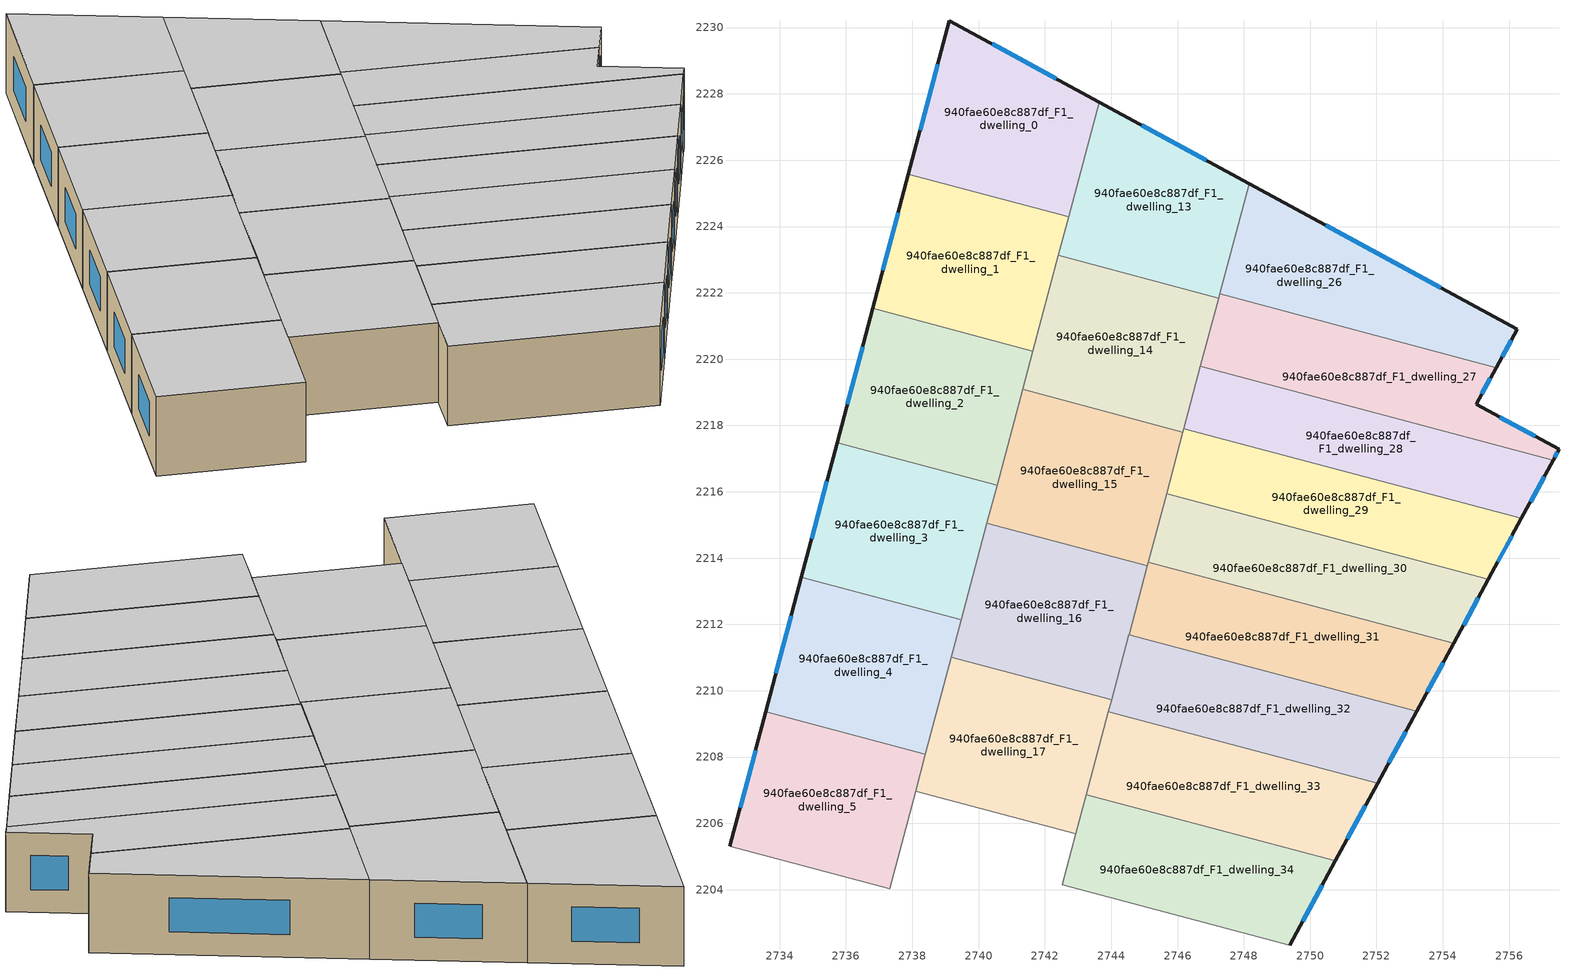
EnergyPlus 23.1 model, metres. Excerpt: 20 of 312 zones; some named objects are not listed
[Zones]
940fae60e8c887df_F1_dwelling_0
 floor to 940fae60e8c887df_F0_dwelling_0 (EU_floor_Construction): 2743.64,2227.75 2742.71,2224.29 2737.89,2225.58 2739.12,2230.21 z3
 wall outside (EU_wall_Construction): 2743.64,2227.75 2739.12,2230.21 2737.89,2225.58 z3:6
 wall to 940fae60e8c887df_F1_dwelling_1 (EU_wall_Construction): 2737.89,2225.58 2742.71,2224.29 z3:6
 wall to 940fae60e8c887df_F1_dwelling_13 (EU_wall_Construction): 2742.71,2224.29 2743.64,2227.75 z3:6
 window (EU_Window_Construction): 2738.76,2228.89 2738.24,2226.9 / 2742.34,2228.46 2740.41,2229.51 z3.86:5.14
 ceiling to 940fae60e8c887df_F2_dwelling_0 (EU_floor_Construction): 2742.71,2224.29 2743.64,2227.75 2739.12,2230.21 2737.89,2225.58 z6
940fae60e8c887df_F1_dwelling_1
 floor to 940fae60e8c887df_F0_dwelling_1 (EU_floor_Construction): 2742.71,2224.29 2741.64,2220.25 2736.81,2221.53 2737.89,2225.58 z3
 wall outside (EU_wall_Construction): 2737.89,2225.58 2736.81,2221.53 z3:6
 wall to 940fae60e8c887df_F1_dwelling_2 (EU_wall_Construction): 2736.81,2221.53 2741.64,2220.25 z3:6
 wall to 940fae60e8c887df_F1_dwelling_14 (EU_wall_Construction): 2741.64,2220.25 2742.4,2223.13 z3:6
 wall to 940fae60e8c887df_F1_dwelling_13 (EU_wall_Construction): 2742.4,2223.13 2742.71,2224.29 z3:6
 window (EU_Window_Construction): 2737.58,2224.42 2737.12,2222.69 z3.86:5.14
 ceiling to 940fae60e8c887df_F2_dwelling_1 (EU_floor_Construction): 2741.64,2220.25 2742.71,2224.29 2737.89,2225.58 2736.81,2221.53 z6
940fae60e8c887df_F1_dwelling_13
 floor to 940fae60e8c887df_F0_dwelling_13 (EU_floor_Construction): 2748.16,2225.3 2747.24,2221.84 2742.4,2223.13 2743.64,2227.75 z3
 wall outside (EU_wall_Construction): 2748.16,2225.3 2743.64,2227.75 z3:6
 wall to 940fae60e8c887df_F1_dwelling_14 (EU_wall_Construction): 2742.4,2223.13 2747.24,2221.84 z3:6
 wall to 940fae60e8c887df_F1_dwelling_26 (EU_wall_Construction): 2747.27,2221.97 2748.16,2225.3 z3:6
 wall to 940fae60e8c887df_F1_dwelling_27 (EU_wall_Construction): 2747.24,2221.84 2747.27,2221.97 z3:6
 window (EU_Window_Construction): 2746.87,2226 2744.93,2227.05 z3.86:5.14
 ceiling to 940fae60e8c887df_F2_dwelling_13 (EU_floor_Construction): 2747.24,2221.84 2748.16,2225.3 2743.64,2227.75 2742.4,2223.13 z6
940fae60e8c887df_F1_dwelling_14
 floor to 940fae60e8c887df_F0_dwelling_14 (EU_floor_Construction): 2747.24,2221.84 2746.16,2217.8 2741.33,2219.09 2742.4,2223.13 z3
 wall to 940fae60e8c887df_F1_dwelling_15 (EU_wall_Construction): 2741.33,2219.09 2746.16,2217.8 z3:6
 wall to 940fae60e8c887df_F1_dwelling_27 (EU_wall_Construction): 2746.69,2219.79 2747.24,2221.84 z3:6
 wall to 940fae60e8c887df_F1_dwelling_28 (EU_wall_Construction): 2746.19,2217.91 2746.69,2219.78 z3:6
 wall to 940fae60e8c887df_F1_dwelling_2 (EU_wall_Construction): 2741.64,2220.24 2741.33,2219.09 z3:6
 wall to 940fae60e8c887df_F1_dwelling_29 (EU_wall_Construction): 2746.16,2217.8 2746.19,2217.91 z3:6
 ceiling to 940fae60e8c887df_F2_dwelling_14 (EU_floor_Construction): 2746.16,2217.8 2747.24,2221.84 2742.4,2223.13 2741.33,2219.09 z6
940fae60e8c887df_F1_dwelling_15
 floor to 940fae60e8c887df_F0_dwelling_15 (EU_floor_Construction): 2746.16,2217.8 2745.09,2213.76 2740.25,2215.05 2741.33,2219.09 z3
 wall to 940fae60e8c887df_F1_dwelling_16 (EU_wall_Construction): 2740.25,2215.05 2745.09,2213.76 z3:6
 wall to 940fae60e8c887df_F1_dwelling_2 (EU_wall_Construction): 2741.33,2219.09 2740.56,2216.2 z3:6
 wall to 940fae60e8c887df_F1_dwelling_30 (EU_wall_Construction): 2745.12,2213.88 2745.67,2215.94 z3:6
 wall to 940fae60e8c887df_F1_dwelling_29 (EU_wall_Construction): 2745.67,2215.94 2746.16,2217.8 z3:6
 wall to 940fae60e8c887df_F1_dwelling_3 (EU_wall_Construction): 2740.56,2216.2 2740.25,2215.05 z3:6
 wall to 940fae60e8c887df_F1_dwelling_31 (EU_wall_Construction): 2745.09,2213.76 2745.12,2213.88 z3:6
 ceiling to 940fae60e8c887df_F2_dwelling_15 (EU_floor_Construction): 2745.09,2213.76 2746.16,2217.8 2741.33,2219.09 2740.25,2215.05 z6
940fae60e8c887df_F1_dwelling_16
 floor to 940fae60e8c887df_F0_dwelling_16 (EU_floor_Construction): 2745.09,2213.76 2744.01,2209.72 2739.18,2211.01 2740.25,2215.05 z3
 wall to 940fae60e8c887df_F1_dwelling_17 (EU_wall_Construction): 2739.18,2211.01 2744.01,2209.72 z3:6
 wall to 940fae60e8c887df_F1_dwelling_3 (EU_wall_Construction): 2740.25,2215.05 2739.48,2212.14 z3:6
 wall to 940fae60e8c887df_F1_dwelling_31 (EU_wall_Construction): 2744.54,2211.69 2745.09,2213.76 z3:6
 wall to 940fae60e8c887df_F1_dwelling_32 (EU_wall_Construction): 2744.01,2209.72 2744.54,2211.69 z3:6
 wall to 940fae60e8c887df_F1_dwelling_4 (EU_wall_Construction): 2739.48,2212.14 2739.18,2211.01 z3:6
 ceiling to 940fae60e8c887df_F2_dwelling_16 (EU_floor_Construction): 2744.01,2209.72 2745.09,2213.76 2740.25,2215.05 2739.18,2211.01 z6
940fae60e8c887df_F1_dwelling_17
 floor to 940fae60e8c887df_F0_dwelling_17 (EU_floor_Construction): 2744.01,2209.72 2742.94,2205.69 2738.1,2206.97 2739.18,2211.01 z3
 wall to 940fae60e8c887df_F1_dwelling_18 (EU_wall_Construction): 2738.1,2206.97 2742.94,2205.69 z3:6
 wall to 940fae60e8c887df_F1_dwelling_4 (EU_wall_Construction): 2739.18,2211.01 2738.4,2208.09 z3:6
 wall to 940fae60e8c887df_F1_dwelling_33 (EU_wall_Construction): 2743.25,2206.87 2743.92,2209.37 z3:6
 wall to 940fae60e8c887df_F1_dwelling_5 (EU_wall_Construction): 2738.4,2208.09 2738.1,2206.97 z3:6
 wall to 940fae60e8c887df_F1_dwelling_32 (EU_wall_Construction): 2743.92,2209.37 2744.01,2209.72 z3:6
 wall to 940fae60e8c887df_F1_dwelling_34 (EU_wall_Construction): 2742.94,2205.69 2743.25,2206.87 z3:6
 ceiling to 940fae60e8c887df_F2_dwelling_17 (EU_floor_Construction): 2742.94,2205.69 2744.01,2209.72 2739.18,2211.01 2738.1,2206.97 z6
940fae60e8c887df_F1_dwelling_2
 floor to 940fae60e8c887df_F0_dwelling_2 (EU_floor_Construction): 2741.64,2220.25 2740.56,2216.2 2735.73,2217.48 2736.81,2221.53 z3
 wall outside (EU_wall_Construction): 2736.81,2221.53 2735.73,2217.48 z3:6
 wall to 940fae60e8c887df_F1_dwelling_3 (EU_wall_Construction): 2735.73,2217.48 2740.56,2216.2 z3:6
 window (EU_Window_Construction): 2736.5,2220.37 2736.04,2218.64 z3.86:5.14
 ceiling to 940fae60e8c887df_F2_dwelling_2 (EU_floor_Construction): 2740.56,2216.2 2741.64,2220.25 2736.81,2221.53 2735.73,2217.48 z6
940fae60e8c887df_F1_dwelling_26
 floor to 940fae60e8c887df_F0_dwelling_26 (EU_floor_Construction): 2756.24,2220.9 2755.61,2219.75 2747.27,2221.97 2748.16,2225.3 z3
 wall outside (EU_wall_Construction): 2755.61,2219.75 2756.24,2220.9 2748.16,2225.3 z3:6
 wall to 940fae60e8c887df_F1_dwelling_27 (EU_wall_Construction): 2747.27,2221.97 2755.61,2219.75 z3:6
 window (EU_Window_Construction): 2753.93,2222.16 2750.47,2224.04 / 2755.79,2220.08 2756.06,2220.57 z3.86:5.14
 ceiling to 940fae60e8c887df_F2_dwelling_26 (EU_floor_Construction): 2755.61,2219.75 2756.24,2220.9 2748.16,2225.3 2747.27,2221.97 z6
940fae60e8c887df_F1_dwelling_27
 floor to 940fae60e8c887df_F0_dwelling_27 (EU_floor_Construction): 2755.61,2219.75 2755.01,2218.64 2757.51,2217.28 2757.33,2216.95 2746.69,2219.79 2747.27,2221.97 z3
 wall outside (EU_wall_Construction): 2757.33,2216.95 2757.51,2217.28 2755.01,2218.64 2755.61,2219.75 z3:6
 wall to 940fae60e8c887df_F1_dwelling_28 (EU_wall_Construction): 2746.69,2219.79 2757.33,2216.95 z3:6
 window (EU_Window_Construction): 2755.18,2218.96 2755.44,2219.43 / 2756.79,2217.67 2755.72,2218.25 / 2757.38,2217.05 2757.45,2217.19 z3.86:5.14
 ceiling to 940fae60e8c887df_F2_dwelling_27 (EU_floor_Construction): 2757.33,2216.95 2757.51,2217.28 2755.01,2218.64 2755.61,2219.75 2747.27,2221.97 2746.69,2219.79 z6
940fae60e8c887df_F1_dwelling_28
 floor to 940fae60e8c887df_F0_dwelling_28 (EU_floor_Construction): 2757.33,2216.95 2756.37,2215.2 2746.19,2217.91 2746.69,2219.79 z3
 wall outside (EU_wall_Construction): 2756.37,2215.2 2757.33,2216.95 z3:6
 wall to 940fae60e8c887df_F1_dwelling_29 (EU_wall_Construction): 2746.19,2217.91 2756.37,2215.2 z3:6
 window (EU_Window_Construction): 2756.65,2215.7 2757.05,2216.45 z3.86:5.14
 ceiling to 940fae60e8c887df_F2_dwelling_28 (EU_floor_Construction): 2756.37,2215.2 2757.33,2216.95 2746.69,2219.79 2746.19,2217.91 z6
940fae60e8c887df_F1_dwelling_29
 floor to 940fae60e8c887df_F0_dwelling_29 (EU_floor_Construction): 2756.37,2215.2 2755.38,2213.36 2745.67,2215.94 2746.19,2217.91 z3
 wall outside (EU_wall_Construction): 2755.38,2213.36 2756.37,2215.2 z3:6
 wall to 940fae60e8c887df_F1_dwelling_30 (EU_wall_Construction): 2745.67,2215.94 2755.38,2213.36 z3:6
 window (EU_Window_Construction): 2755.66,2213.88 2756.09,2214.67 z3.86:5.14
 ceiling to 940fae60e8c887df_F2_dwelling_29 (EU_floor_Construction): 2755.38,2213.36 2756.37,2215.2 2746.19,2217.91 2745.67,2215.94 z6
940fae60e8c887df_F1_dwelling_3
 floor to 940fae60e8c887df_F0_dwelling_3 (EU_floor_Construction): 2740.56,2216.2 2739.48,2212.14 2734.66,2213.43 2735.73,2217.48 z3
 wall outside (EU_wall_Construction): 2735.73,2217.48 2734.66,2213.43 z3:6
 wall to 940fae60e8c887df_F1_dwelling_4 (EU_wall_Construction): 2734.66,2213.43 2739.48,2212.14 z3:6
 window (EU_Window_Construction): 2735.43,2216.32 2734.97,2214.58 z3.86:5.14
 ceiling to 940fae60e8c887df_F2_dwelling_3 (EU_floor_Construction): 2739.48,2212.14 2740.56,2216.2 2735.73,2217.48 2734.66,2213.43 z6
940fae60e8c887df_F1_dwelling_30
 floor to 940fae60e8c887df_F0_dwelling_30 (EU_floor_Construction): 2755.38,2213.36 2754.33,2211.43 2745.12,2213.88 2745.67,2215.94 z3
 wall outside (EU_wall_Construction): 2754.33,2211.43 2755.38,2213.36 z3:6
 wall to 940fae60e8c887df_F1_dwelling_31 (EU_wall_Construction): 2745.12,2213.88 2754.33,2211.43 z3:6
 window (EU_Window_Construction): 2754.62,2211.98 2755.08,2212.81 z3.86:5.14
 ceiling to 940fae60e8c887df_F2_dwelling_30 (EU_floor_Construction): 2754.33,2211.43 2755.38,2213.36 2745.67,2215.94 2745.12,2213.88 z6
940fae60e8c887df_F1_dwelling_31
 floor to 940fae60e8c887df_F0_dwelling_31 (EU_floor_Construction): 2754.33,2211.43 2753.21,2209.38 2744.54,2211.69 2745.12,2213.88 z3
 wall outside (EU_wall_Construction): 2753.21,2209.38 2754.33,2211.43 z3:6
 wall to 940fae60e8c887df_F1_dwelling_32 (EU_wall_Construction): 2744.54,2211.69 2753.21,2209.38 z3:6
 window (EU_Window_Construction): 2753.53,2209.97 2754.01,2210.84 z3.86:5.14
 ceiling to 940fae60e8c887df_F2_dwelling_31 (EU_floor_Construction): 2753.21,2209.38 2754.33,2211.43 2745.12,2213.88 2744.54,2211.69 z6
940fae60e8c887df_F1_dwelling_32
 floor to 940fae60e8c887df_F0_dwelling_32 (EU_floor_Construction): 2753.21,2209.38 2752.03,2207.21 2743.92,2209.37 2744.54,2211.69 z3
 wall outside (EU_wall_Construction): 2752.03,2207.21 2753.21,2209.38 z3:6
 wall to 940fae60e8c887df_F1_dwelling_33 (EU_wall_Construction): 2743.92,2209.37 2752.03,2207.21 z3:6
 window (EU_Window_Construction): 2752.37,2207.83 2752.88,2208.76 z3.86:5.14
 ceiling to 940fae60e8c887df_F2_dwelling_32 (EU_floor_Construction): 2752.03,2207.21 2753.21,2209.38 2744.54,2211.69 2743.92,2209.37 z6
940fae60e8c887df_F1_dwelling_33
 floor to 940fae60e8c887df_F0_dwelling_33 (EU_floor_Construction): 2752.03,2207.21 2750.76,2204.87 2743.25,2206.87 2743.92,2209.37 z3
 wall outside (EU_wall_Construction): 2750.76,2204.87 2752.03,2207.21 z3:6
 wall to 940fae60e8c887df_F1_dwelling_34 (EU_wall_Construction): 2743.25,2206.87 2750.76,2204.87 z3:6
 window (EU_Window_Construction): 2751.12,2205.53 2751.67,2206.54 z3.86:5.14
 ceiling to 940fae60e8c887df_F2_dwelling_33 (EU_floor_Construction): 2750.76,2204.87 2752.03,2207.21 2743.92,2209.37 2743.25,2206.87 z6
940fae60e8c887df_F1_dwelling_34
 floor to 940fae60e8c887df_F0_dwelling_34 (EU_floor_Construction): 2750.76,2204.87 2749.38,2202.32 2742.53,2204.15 2743.25,2206.87 z3
 wall outside (EU_wall_Construction): 2749.38,2202.32 2750.76,2204.87 z3:6
 wall to 940fae60e8c887df_F1_dwelling_35 (EU_wall_Construction): 2742.53,2204.15 2749.38,2202.32 z3:6
 wall to 940fae60e8c887df_F1_dwelling_18 (EU_wall_Construction): 2742.94,2205.69 2742.53,2204.15 z3:6
 window (EU_Window_Construction): 2749.77,2203.05 2750.37,2204.14 z3.86:5.14
 ceiling to 940fae60e8c887df_F2_dwelling_34 (EU_floor_Construction): 2749.38,2202.32 2750.76,2204.87 2743.25,2206.87 2742.53,2204.15 z6
940fae60e8c887df_F1_dwelling_4
 floor to 940fae60e8c887df_F0_dwelling_4 (EU_floor_Construction): 2739.48,2212.14 2738.4,2208.09 2733.58,2209.37 2734.66,2213.43 z3
 wall outside (EU_wall_Construction): 2734.66,2213.43 2733.58,2209.37 z3:6
 wall to 940fae60e8c887df_F1_dwelling_5 (EU_wall_Construction): 2733.58,2209.37 2738.4,2208.09 z3:6
 window (EU_Window_Construction): 2734.35,2212.27 2733.89,2210.53 z3.86:5.14
 ceiling to 940fae60e8c887df_F2_dwelling_4 (EU_floor_Construction): 2738.4,2208.09 2739.48,2212.14 2734.66,2213.43 2733.58,2209.37 z6
940fae60e8c887df_F1_dwelling_5
 floor to 940fae60e8c887df_F0_dwelling_5 (EU_floor_Construction): 2738.4,2208.09 2737.32,2204.03 2732.5,2205.31 2733.58,2209.37 z3
 wall outside (EU_wall_Construction): 2733.58,2209.37 2732.5,2205.31 z3:6
 wall to 940fae60e8c887df_F1_dwelling_6 (EU_wall_Construction): 2732.5,2205.31 2737.32,2204.03 z3:6
 wall to 940fae60e8c887df_F1_dwelling_18 (EU_wall_Construction): 2737.32,2204.03 2738.1,2206.97 z3:6
 window (EU_Window_Construction): 2733.27,2208.21 2732.81,2206.47 z3.86:5.14
 ceiling to 940fae60e8c887df_F2_dwelling_5 (EU_floor_Construction): 2737.32,2204.03 2738.4,2208.09 2733.58,2209.37 2732.5,2205.31 z6
[Building]
EU S2 Campaign: North Axis=0; Terrain=City; Solar Distribution=FullExterior
[Site:Location]
Helsinki-Vantaa.AP: Latitude=60.317; Longitude=24.963; Time Zone=2; Elevation=54.6
[SizingPeriod:WeatherFileDays]
AnnualSizingPeriod: Begin Month=1; Begin Day of Month=1; End Month=12; End Day of Month=31; Day of Week for Start Day=Monday; Use Weather File Daylight Saving Period=No; Use Weather File Rain and Snow Indicators=No
[MATERIAL]
EU_InternalMass_Material: Roughness=MediumRough; Thickness=0.1; Conductivity=1; Density=1800; Specific Heat=900; Thermal Absorptance=0.9; Solar Absorptance=0.7; Visible Absorptance=0.7
[MATERIAL:NOMASS] Roughness=MediumRough; Thermal Absorptance=0.9; Solar Absorptance=0.7; Visible Absorptance=0.7
Name | Thermal Resistance
EU_wall_NoMass | 5.91765
EU_floor_NoMass | 6.2875
[WINDOWMATERIAL:SIMPLEGLAZINGSYSTEM]
EU_Window_SimpleGlazing: UFactor=0.994035; Solar Heat Gain Coefficient=0.7; Visible Transmittance=0.7
[CONSTRUCTION]
EU_wall_Construction: EU_wall_NoMass
EU_floor_Construction: EU_floor_NoMass
EU_Window_Construction: EU_Window_SimpleGlazing
EU_InternalMass_Construction: EU_InternalMass_Material
[ZONE] Type=1; Multiplier=1; Ceiling Height=autocalculate; Floor Area=autocalculate; Part of Total Floor Area=Yes
Name | Volume
940fae60e8c887df_F1_dwelling_0; 940fae60e8c887df_F1_dwelling_34 | 62.7524
940fae60e8c887df_F1_dwelling_1; 940fae60e8c887df_F1_dwelling_17 | 62.759
940fae60e8c887df_F1_dwelling_13 | 62.7554
940fae60e8c887df_F1_dwelling_14 | 62.7649
940fae60e8c887df_F1_dwelling_15 | 62.7598
940fae60e8c887df_F1_dwelling_16; 940fae60e8c887df_F1_dwelling_26 | 62.7605
940fae60e8c887df_F1_dwelling_2 | 62.7495
940fae60e8c887df_F1_dwelling_27; 940fae60e8c887df_F1_dwelling_3; 940fae60e8c887df_F1_dwelling_31 | 62.7539
940fae60e8c887df_F1_dwelling_28 | 62.7642
940fae60e8c887df_F1_dwelling_29 | 62.748
940fae60e8c887df_F1_dwelling_30 | 62.7664
940fae60e8c887df_F1_dwelling_32 | 62.7466
940fae60e8c887df_F1_dwelling_33 | 62.7678
940fae60e8c887df_F1_dwelling_4 | 62.7568
940fae60e8c887df_F1_dwelling_5 | 62.7583
[INTERNALMASS] Construction=EU_InternalMass_Construction
Name | Zone or ZoneList | Surface Area
940fae60e8c887df_F1_dwelling_0_EU_InternalMass | 940fae60e8c887df_F1_dwelling_0 | 20.9173
940fae60e8c887df_F1_dwelling_1_EU_InternalMass | 940fae60e8c887df_F1_dwelling_1 | 20.9199
940fae60e8c887df_F1_dwelling_2_EU_InternalMass | 940fae60e8c887df_F1_dwelling_2 | 20.916
940fae60e8c887df_F1_dwelling_3_EU_InternalMass | 940fae60e8c887df_F1_dwelling_3 | 20.918
940fae60e8c887df_F1_dwelling_4_EU_InternalMass | 940fae60e8c887df_F1_dwelling_4 | 20.9187
940fae60e8c887df_F1_dwelling_5_EU_InternalMass | 940fae60e8c887df_F1_dwelling_5 | 20.9196
940fae60e8c887df_F1_dwelling_13_EU_InternalMass | 940fae60e8c887df_F1_dwelling_13 | 20.919
940fae60e8c887df_F1_dwelling_14_EU_InternalMass | 940fae60e8c887df_F1_dwelling_14 | 20.9217
940fae60e8c887df_F1_dwelling_15_EU_InternalMass | 940fae60e8c887df_F1_dwelling_15 | 20.9199
940fae60e8c887df_F1_dwelling_16_EU_InternalMass | 940fae60e8c887df_F1_dwelling_16 | 20.9199
940fae60e8c887df_F1_dwelling_17_EU_InternalMass | 940fae60e8c887df_F1_dwelling_17 | 20.9199
940fae60e8c887df_F1_dwelling_26_EU_InternalMass | 940fae60e8c887df_F1_dwelling_26 | 20.9201
940fae60e8c887df_F1_dwelling_27_EU_InternalMass | 940fae60e8c887df_F1_dwelling_27 | 20.9179
940fae60e8c887df_F1_dwelling_28_EU_InternalMass | 940fae60e8c887df_F1_dwelling_28 | 20.921
940fae60e8c887df_F1_dwelling_29_EU_InternalMass | 940fae60e8c887df_F1_dwelling_29 | 20.9164
940fae60e8c887df_F1_dwelling_30_EU_InternalMass | 940fae60e8c887df_F1_dwelling_30 | 20.9221
940fae60e8c887df_F1_dwelling_31_EU_InternalMass | 940fae60e8c887df_F1_dwelling_31 | 20.9178
940fae60e8c887df_F1_dwelling_32_EU_InternalMass | 940fae60e8c887df_F1_dwelling_32 | 20.9155
940fae60e8c887df_F1_dwelling_33_EU_InternalMass | 940fae60e8c887df_F1_dwelling_33 | 20.9227
940fae60e8c887df_F1_dwelling_34_EU_InternalMass | 940fae60e8c887df_F1_dwelling_34 | 20.9175
[OTHEREQUIPMENT] Fuel Type=Electricity; Design Level Calculation Method=Watts/Area; Power per Zone Floor Area=1; Fraction Latent=0; Fraction Radiant=0; Fraction Lost=0; Carbon Dioxide Generation Rate=0; EndUse Subcategory=EU_Step8_InternalGains
Name | Zone or ZoneList or Space or SpaceList | Schedule
EU_Step8_InternalGain_940fae60e8c887df_F1_dwelling_0_f000 | 940fae60e8c887df_F1_dwelling_0 | EU_Step8_GainSchedule_940fae60e8c887df_F1_dwelling_0_f000
EU_Step8_InternalGain_940fae60e8c887df_F1_dwelling_1_f000 | 940fae60e8c887df_F1_dwelling_1 | EU_Step8_GainSchedule_940fae60e8c887df_F1_dwelling_1_f000
EU_Step8_InternalGain_940fae60e8c887df_F1_dwelling_2_f000 | 940fae60e8c887df_F1_dwelling_2 | EU_Step8_GainSchedule_940fae60e8c887df_F1_dwelling_2_f000
EU_Step8_InternalGain_940fae60e8c887df_F1_dwelling_3_f000 | 940fae60e8c887df_F1_dwelling_3 | EU_Step8_GainSchedule_940fae60e8c887df_F1_dwelling_3_f000
EU_Step8_InternalGain_940fae60e8c887df_F1_dwelling_4_f000 | 940fae60e8c887df_F1_dwelling_4 | EU_Step8_GainSchedule_940fae60e8c887df_F1_dwelling_4_f000
EU_Step8_InternalGain_940fae60e8c887df_F1_dwelling_5_f000 | 940fae60e8c887df_F1_dwelling_5 | EU_Step8_GainSchedule_940fae60e8c887df_F1_dwelling_5_f000
EU_Step8_InternalGain_940fae60e8c887df_F1_dwelling_13_f000 | 940fae60e8c887df_F1_dwelling_13 | EU_Step8_GainSchedule_940fae60e8c887df_F1_dwelling_13_f000
EU_Step8_InternalGain_940fae60e8c887df_F1_dwelling_14_f000 | 940fae60e8c887df_F1_dwelling_14 | EU_Step8_GainSchedule_940fae60e8c887df_F1_dwelling_14_f000
EU_Step8_InternalGain_940fae60e8c887df_F1_dwelling_15_f000 | 940fae60e8c887df_F1_dwelling_15 | EU_Step8_GainSchedule_940fae60e8c887df_F1_dwelling_15_f000
EU_Step8_InternalGain_940fae60e8c887df_F1_dwelling_16_f000 | 940fae60e8c887df_F1_dwelling_16 | EU_Step8_GainSchedule_940fae60e8c887df_F1_dwelling_16_f000
EU_Step8_InternalGain_940fae60e8c887df_F1_dwelling_17_f000 | 940fae60e8c887df_F1_dwelling_17 | EU_Step8_GainSchedule_940fae60e8c887df_F1_dwelling_17_f000
EU_Step8_InternalGain_940fae60e8c887df_F1_dwelling_26_f000 | 940fae60e8c887df_F1_dwelling_26 | EU_Step8_GainSchedule_940fae60e8c887df_F1_dwelling_26_f000
EU_Step8_InternalGain_940fae60e8c887df_F1_dwelling_27_f000 | 940fae60e8c887df_F1_dwelling_27 | EU_Step8_GainSchedule_940fae60e8c887df_F1_dwelling_27_f000
EU_Step8_InternalGain_940fae60e8c887df_F1_dwelling_28_f000 | 940fae60e8c887df_F1_dwelling_28 | EU_Step8_GainSchedule_940fae60e8c887df_F1_dwelling_28_f000
EU_Step8_InternalGain_940fae60e8c887df_F1_dwelling_29_f000 | 940fae60e8c887df_F1_dwelling_29 | EU_Step8_GainSchedule_940fae60e8c887df_F1_dwelling_29_f000
EU_Step8_InternalGain_940fae60e8c887df_F1_dwelling_30_f000 | 940fae60e8c887df_F1_dwelling_30 | EU_Step8_GainSchedule_940fae60e8c887df_F1_dwelling_30_f000
EU_Step8_InternalGain_940fae60e8c887df_F1_dwelling_31_f000 | 940fae60e8c887df_F1_dwelling_31 | EU_Step8_GainSchedule_940fae60e8c887df_F1_dwelling_31_f000
EU_Step8_InternalGain_940fae60e8c887df_F1_dwelling_32_f000 | 940fae60e8c887df_F1_dwelling_32 | EU_Step8_GainSchedule_940fae60e8c887df_F1_dwelling_32_f000
EU_Step8_InternalGain_940fae60e8c887df_F1_dwelling_33_f000 | 940fae60e8c887df_F1_dwelling_33 | EU_Step8_GainSchedule_940fae60e8c887df_F1_dwelling_33_f000
EU_Step8_InternalGain_940fae60e8c887df_F1_dwelling_34_f000 | 940fae60e8c887df_F1_dwelling_34 | EU_Step8_GainSchedule_940fae60e8c887df_F1_dwelling_34_f000
[ZONEVENTILATION:DESIGNFLOWRATE] Schedule=EU_AlwaysOn; Design Flow Rate Calculation Method=AirChanges/Hour; Air Changes per Hour=0.596421; Ventilation Type=Natural; Fan Pressure Rise=0; Fan Total Efficiency=1; Constant Term Coefficient=1; Temperature Term Coefficient=0; Velocity Term Coefficient=0; Velocity Squared Term Coefficient=0; Minimum Indoor Temperature=-100; Maximum Indoor Temperature=100; Delta Temperature=-100; Minimum Outdoor Temperature=-100; Maximum Outdoor Temperature=100; Maximum Wind Speed=40
Name | Zone or ZoneList or Space or SpaceList
EU_ConstantAir_940fae60e8c887df_F1_dwelling_0 | 940fae60e8c887df_F1_dwelling_0
EU_ConstantAir_940fae60e8c887df_F1_dwelling_1 | 940fae60e8c887df_F1_dwelling_1
EU_ConstantAir_940fae60e8c887df_F1_dwelling_2 | 940fae60e8c887df_F1_dwelling_2
EU_ConstantAir_940fae60e8c887df_F1_dwelling_3 | 940fae60e8c887df_F1_dwelling_3
EU_ConstantAir_940fae60e8c887df_F1_dwelling_4 | 940fae60e8c887df_F1_dwelling_4
EU_ConstantAir_940fae60e8c887df_F1_dwelling_5 | 940fae60e8c887df_F1_dwelling_5
EU_ConstantAir_940fae60e8c887df_F1_dwelling_13 | 940fae60e8c887df_F1_dwelling_13
EU_ConstantAir_940fae60e8c887df_F1_dwelling_14 | 940fae60e8c887df_F1_dwelling_14
EU_ConstantAir_940fae60e8c887df_F1_dwelling_15 | 940fae60e8c887df_F1_dwelling_15
EU_ConstantAir_940fae60e8c887df_F1_dwelling_16 | 940fae60e8c887df_F1_dwelling_16
EU_ConstantAir_940fae60e8c887df_F1_dwelling_17 | 940fae60e8c887df_F1_dwelling_17
EU_ConstantAir_940fae60e8c887df_F1_dwelling_26 | 940fae60e8c887df_F1_dwelling_26
EU_ConstantAir_940fae60e8c887df_F1_dwelling_27 | 940fae60e8c887df_F1_dwelling_27
EU_ConstantAir_940fae60e8c887df_F1_dwelling_28 | 940fae60e8c887df_F1_dwelling_28
EU_ConstantAir_940fae60e8c887df_F1_dwelling_29 | 940fae60e8c887df_F1_dwelling_29
EU_ConstantAir_940fae60e8c887df_F1_dwelling_30 | 940fae60e8c887df_F1_dwelling_30
EU_ConstantAir_940fae60e8c887df_F1_dwelling_31 | 940fae60e8c887df_F1_dwelling_31
EU_ConstantAir_940fae60e8c887df_F1_dwelling_32 | 940fae60e8c887df_F1_dwelling_32
EU_ConstantAir_940fae60e8c887df_F1_dwelling_33 | 940fae60e8c887df_F1_dwelling_33
EU_ConstantAir_940fae60e8c887df_F1_dwelling_34 | 940fae60e8c887df_F1_dwelling_34
[HVACTEMPLATE:ZONE:IDEALLOADSAIRSYSTEM] System Availability Schedule=EU_AlwaysOn; Maximum Heating Supply Air Temperature=50; Minimum Cooling Supply Air Temperature=13; Maximum Heating Supply Air Humidity Ratio=0.0156; Minimum Cooling Supply Air Humidity Ratio=0.0077; Heating Limit=NoLimit; Cooling Limit=NoLimit; Heating Availability Schedule=EU_AlwaysOn; Cooling Availability Schedule=EU_CoolingOff; Dehumidification Control Type=ConstantSensibleHeatRatio; Cooling Sensible Heat Ratio=0.7; Dehumidification Setpoint=60; Humidification Control Type=None; Humidification Setpoint=30; Outdoor Air Method=None; Outdoor Air Flow Rate per Person=0.00944; Outdoor Air Flow Rate per Zone Floor Area=0; Outdoor Air Flow Rate per Zone=0; Demand Controlled Ventilation Type=None; Outdoor Air Economizer Type=NoEconomizer; Heat Recovery Type=None; Sensible Heat Recovery Effectiveness=0.7; Latent Heat Recovery Effectiveness=0.65
Name | Template Thermostat
940fae60e8c887df_F1_dwelling_0 | EU_HeatOnly_940fae60e8c887df_F1_dwelling_0
940fae60e8c887df_F1_dwelling_1 | EU_HeatOnly_940fae60e8c887df_F1_dwelling_1
940fae60e8c887df_F1_dwelling_2 | EU_HeatOnly_940fae60e8c887df_F1_dwelling_2
940fae60e8c887df_F1_dwelling_3 | EU_HeatOnly_940fae60e8c887df_F1_dwelling_3
940fae60e8c887df_F1_dwelling_4 | EU_HeatOnly_940fae60e8c887df_F1_dwelling_4
940fae60e8c887df_F1_dwelling_5 | EU_HeatOnly_940fae60e8c887df_F1_dwelling_5
940fae60e8c887df_F1_dwelling_13 | EU_HeatOnly_940fae60e8c887df_F1_dwelling_13
940fae60e8c887df_F1_dwelling_14 | EU_HeatOnly_940fae60e8c887df_F1_dwelling_14
940fae60e8c887df_F1_dwelling_15 | EU_HeatOnly_940fae60e8c887df_F1_dwelling_15
940fae60e8c887df_F1_dwelling_16 | EU_HeatOnly_940fae60e8c887df_F1_dwelling_16
940fae60e8c887df_F1_dwelling_17 | EU_HeatOnly_940fae60e8c887df_F1_dwelling_17
940fae60e8c887df_F1_dwelling_26 | EU_HeatOnly_940fae60e8c887df_F1_dwelling_26
940fae60e8c887df_F1_dwelling_27 | EU_HeatOnly_940fae60e8c887df_F1_dwelling_27
940fae60e8c887df_F1_dwelling_28 | EU_HeatOnly_940fae60e8c887df_F1_dwelling_28
940fae60e8c887df_F1_dwelling_29 | EU_HeatOnly_940fae60e8c887df_F1_dwelling_29
940fae60e8c887df_F1_dwelling_30 | EU_HeatOnly_940fae60e8c887df_F1_dwelling_30
940fae60e8c887df_F1_dwelling_31 | EU_HeatOnly_940fae60e8c887df_F1_dwelling_31
940fae60e8c887df_F1_dwelling_32 | EU_HeatOnly_940fae60e8c887df_F1_dwelling_32
940fae60e8c887df_F1_dwelling_33 | EU_HeatOnly_940fae60e8c887df_F1_dwelling_33
940fae60e8c887df_F1_dwelling_34 | EU_HeatOnly_940fae60e8c887df_F1_dwelling_34
[SIZING:ZONE] Zone Cooling Design Supply Air Temperature Input Method=SupplyAirTemperature; Zone Cooling Design Supply Air Temperature=13; Zone Heating Design Supply Air Temperature Input Method=SupplyAirTemperature; Zone Heating Design Supply Air Temperature=50; Zone Cooling Design Supply Air Humidity Ratio=0.008; Zone Heating Design Supply Air Humidity Ratio=0.008; Cooling Design Air Flow Method=DesignDay; Cooling Design Air Flow Rate=0; Cooling Minimum Air Flow per Zone Floor Area=0.000762; Cooling Minimum Air Flow=0; Cooling Minimum Air Flow Fraction=0.2; Heating Design Air Flow Method=DesignDay; Heating Design Air Flow Rate=0; Heating Maximum Air Flow per Zone Floor Area=0.002032; Heating Maximum Air Flow=0.141576; Heating Maximum Air Flow Fraction=0.3; Account for Dedicated Outdoor Air System=No; Dedicated Outdoor Air System Control Strategy=NeutralSupplyAir; Dedicated Outdoor Air Low Setpoint Temperature for Design=autosize; Dedicated Outdoor Air High Setpoint Temperature for Design=autosize; Zone Load Sizing Method=Sensible Load Only No Latent Load; Zone Latent Cooling Design Supply Air Humidity Ratio Input Method=HumidityRatioDifference; Zone Cooling Design Supply Air Humidity Ratio Difference=0.005; Zone Latent Heating Design Supply Air Humidity Ratio Input Method=HumidityRatioDifference; Zone Humidification Design Supply Air Humidity Ratio Difference=0.005
940fae60e8c887df_F1_dwelling_0; 940fae60e8c887df_F1_dwelling_1; 940fae60e8c887df_F1_dwelling_2; 940fae60e8c887df_F1_dwelling_3; 940fae60e8c887df_F1_dwelling_4; 940fae60e8c887df_F1_dwelling_5; 940fae60e8c887df_F1_dwelling_13; 940fae60e8c887df_F1_dwelling_14; 940fae60e8c887df_F1_dwelling_15; 940fae60e8c887df_F1_dwelling_16; 940fae60e8c887df_F1_dwelling_17; 940fae60e8c887df_F1_dwelling_26; 940fae60e8c887df_F1_dwelling_27; 940fae60e8c887df_F1_dwelling_28; 940fae60e8c887df_F1_dwelling_29; 940fae60e8c887df_F1_dwelling_30; 940fae60e8c887df_F1_dwelling_31; 940fae60e8c887df_F1_dwelling_32; 940fae60e8c887df_F1_dwelling_33; 940fae60e8c887df_F1_dwelling_34
[SCHEDULE:CONSTANT]
Name | Hourly Value
EU_AlwaysOn | 1
EU_CoolingOff | 0
[SCHEDULE:FILE] Column Number=1; Rows to Skip at Top=0; Number of Hours of Data=8760; Column Separator=Comma; Interpolate to Timestep=No; Minutes per Item=60; Adjust Schedule for Daylight Savings=Yes
Name | File
EU_Step8_GainSchedule_940fae60e8c887df_F1_dwelling_0_f000 | ../../schedules/940fae60e8c887df/940fae60e8c887df_F1_dwelling_0_f000_gain.csv
EU_Step8_GainSchedule_940fae60e8c887df_F1_dwelling_1_f000 | ../../schedules/940fae60e8c887df/940fae60e8c887df_F1_dwelling_1_f000_gain.csv
EU_Step8_GainSchedule_940fae60e8c887df_F1_dwelling_2_f000 | ../../schedules/940fae60e8c887df/940fae60e8c887df_F1_dwelling_2_f000_gain.csv
EU_Step8_GainSchedule_940fae60e8c887df_F1_dwelling_3_f000 | ../../schedules/940fae60e8c887df/940fae60e8c887df_F1_dwelling_3_f000_gain.csv
EU_Step8_GainSchedule_940fae60e8c887df_F1_dwelling_4_f000 | ../../schedules/940fae60e8c887df/940fae60e8c887df_F1_dwelling_4_f000_gain.csv
EU_Step8_GainSchedule_940fae60e8c887df_F1_dwelling_5_f000 | ../../schedules/940fae60e8c887df/940fae60e8c887df_F1_dwelling_5_f000_gain.csv
EU_Step8_GainSchedule_940fae60e8c887df_F1_dwelling_13_f000 | ../../schedules/940fae60e8c887df/940fae60e8c887df_F1_dwelling_13_f000_gain.csv
EU_Step8_GainSchedule_940fae60e8c887df_F1_dwelling_14_f000 | ../../schedules/940fae60e8c887df/940fae60e8c887df_F1_dwelling_14_f000_gain.csv
EU_Step8_GainSchedule_940fae60e8c887df_F1_dwelling_15_f000 | ../../schedules/940fae60e8c887df/940fae60e8c887df_F1_dwelling_15_f000_gain.csv
EU_Step8_GainSchedule_940fae60e8c887df_F1_dwelling_16_f000 | ../../schedules/940fae60e8c887df/940fae60e8c887df_F1_dwelling_16_f000_gain.csv
EU_Step8_GainSchedule_940fae60e8c887df_F1_dwelling_17_f000 | ../../schedules/940fae60e8c887df/940fae60e8c887df_F1_dwelling_17_f000_gain.csv
EU_Step8_GainSchedule_940fae60e8c887df_F1_dwelling_26_f000 | ../../schedules/940fae60e8c887df/940fae60e8c887df_F1_dwelling_26_f000_gain.csv
EU_Step8_GainSchedule_940fae60e8c887df_F1_dwelling_27_f000 | ../../schedules/940fae60e8c887df/940fae60e8c887df_F1_dwelling_27_f000_gain.csv
EU_Step8_GainSchedule_940fae60e8c887df_F1_dwelling_28_f000 | ../../schedules/940fae60e8c887df/940fae60e8c887df_F1_dwelling_28_f000_gain.csv
EU_Step8_GainSchedule_940fae60e8c887df_F1_dwelling_29_f000 | ../../schedules/940fae60e8c887df/940fae60e8c887df_F1_dwelling_29_f000_gain.csv
EU_Step8_GainSchedule_940fae60e8c887df_F1_dwelling_30_f000 | ../../schedules/940fae60e8c887df/940fae60e8c887df_F1_dwelling_30_f000_gain.csv
EU_Step8_GainSchedule_940fae60e8c887df_F1_dwelling_31_f000 | ../../schedules/940fae60e8c887df/940fae60e8c887df_F1_dwelling_31_f000_gain.csv
EU_Step8_GainSchedule_940fae60e8c887df_F1_dwelling_32_f000 | ../../schedules/940fae60e8c887df/940fae60e8c887df_F1_dwelling_32_f000_gain.csv
EU_Step8_GainSchedule_940fae60e8c887df_F1_dwelling_33_f000 | ../../schedules/940fae60e8c887df/940fae60e8c887df_F1_dwelling_33_f000_gain.csv
EU_Step8_GainSchedule_940fae60e8c887df_F1_dwelling_34_f000 | ../../schedules/940fae60e8c887df/940fae60e8c887df_F1_dwelling_34_f000_gain.csv
